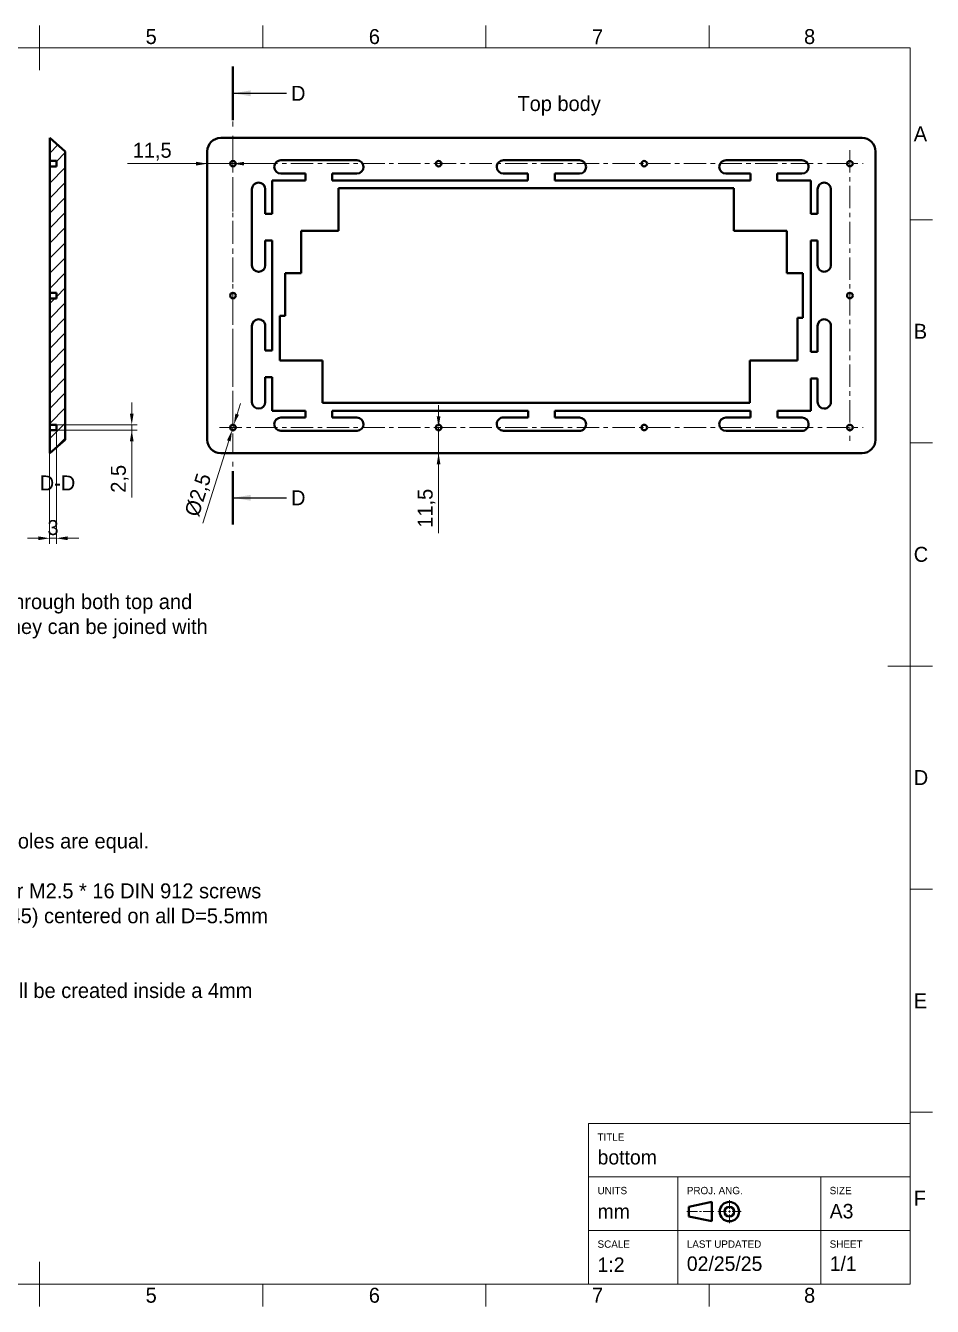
# Model space of a CAD drawing. Header units: millimetres. Extents: x 15 to 415, y 5 to 292.
# Drawn here: x 211.9 to 415, y 5 to 292 of the extents above; entities that cross this region are included whole.
import ezdxf

# ---------------------------------------------------------------- set-up
doc = ezdxf.new("R2010")
doc.units = ezdxf.units.MM
doc.linetypes.add('CenterLine', pattern=[8, 5, -1, 1, -1])
doc.linetypes.add('SectionLineISO', pattern=[13.758333, 4.233333, -2.116667, 1.058333, -2.116667, 4.233333])
for name, color, linetype in [('Annotations', 7, 'Continuous'), ('Border', 7, 'Continuous'), ('Geometries', 7, 'Continuous')]:
    doc.layers.add(name, color=color, linetype=linetype)
doc.styles.add('Shapr0', font='txt', dxfattribs={"height": 3.3495})
doc.styles.add('Shapr10', font='txt', dxfattribs={"height": 3.3495})
doc.styles.add('Shapr11', font='txt', dxfattribs={"height": 3.3495})
doc.styles.add('Shapr12', font='txt', dxfattribs={"height": 3.3495})
doc.styles.add('Shapr13', font='txt', dxfattribs={"height": 3.3495})
doc.styles.add('Shapr14', font='txt', dxfattribs={"height": 3.3495})
doc.styles.add('Shapr15', font='txt', dxfattribs={"height": 3.3495})
doc.styles.add('Shapr16', font='txt', dxfattribs={"height": 3.3495})
doc.styles.add('Shapr17', font='txt', dxfattribs={"height": 3.3495})
doc.styles.add('Shapr18', font='txt', dxfattribs={"height": 3.3495})
doc.styles.add('Shapr4', font='txt', dxfattribs={"height": 3.3495})
doc.styles.add('Shapr5', font='txt', dxfattribs={"height": 3.3495})
doc.styles.add('Shapr6', font='txt', dxfattribs={"height": 3.3495})
doc.styles.add('Shapr7', font='txt', dxfattribs={"height": 3.3495})
doc.styles.add('Shapr8', font='txt', dxfattribs={"height": 3.3495})
doc.styles.add('Shapr9', font='txt', dxfattribs={"height": 3.3495})
doc.dimstyles.new('ISO-25', dxfattribs={"dimtxt": 2.5, "dimasz": 2.5, "dimexe": 1.25, "dimexo": 0.625, "dimtad": 1, "dimtxsty": 'Standard', "dimcen": 2.5, "dimadec": 0, "dimazin": 0, "dimtfac": 1, "dimtmove": 0, "dimatfit": 3, "dimfxl": 1, "dimarcsym": 0})

# ---------------------------------------------------------------- blocks, each defined once
blk = doc.blocks.new('*D13')
at = {"layer": 'Annotations', "color": 0, "linetype": 'Continuous', "lineweight": 15}
for p, q in [((259.26, 204.92), (260, 207.31)), ((258.51, 202.54), (258.14, 201.34)), ((257.39, 198.96), (251.6, 180.5))]:
    blk.add_line(p, q, dxfattribs=at)
at = {"layer": 'Annotations', "color": 0}
for points in [[(258.86, 205.05), (259.65, 204.8), (258.51, 202.54)], [(257.79, 198.83), (256.99, 199.08), (258.14, 201.34)]]:
    blk.add_solid(points, dxfattribs=at)
at = {"layer": 'Defpoints', "color": 0}
for p in [(258.14, 201.34), (258.51, 202.54)]:
    blk.add_point(p, dxfattribs=at)
at = {"layer": 'Annotations', "color": 0, "lineweight": 15, "insert": (250.74, 186.77), "char_height": 3.349, "attachment_point": 5, "rotation": 72.5969, "style": 'Shapr4'}
blk.add_mtext('\\A1;%%c2,5', dxfattribs=at)
blk = doc.blocks.new('*D14')
at = {"layer": 'Annotations', "color": 0, "linetype": 'Continuous', "lineweight": 15}
for p, q in [((304.39, 204.44), (304.39, 206.94)), ((304.39, 201.94), (304.39, 196.19)), ((305.01, 201.94), (305.64, 201.94)), ((304.39, 196.19), (304.39, 178.29)), ((304.39, 193.69), (304.39, 191.19))]:
    blk.add_line(p, q, dxfattribs=at)
at = {"layer": 'Annotations', "color": 0}
for points in [[(303.97, 204.44), (304.8, 204.44), (304.39, 201.94)], [(304.8, 193.69), (303.97, 193.69), (304.39, 196.19)]]:
    blk.add_solid(points, dxfattribs=at)
at = {"layer": 'Defpoints', "color": 0}
for p in [(304.39, 201.94), (304.39, 196.19), (399.27, 196.19)]:
    blk.add_point(p, dxfattribs=at)
at = {"layer": 'Annotations', "color": 0, "lineweight": 15, "insert": (301.69, 183.85), "char_height": 3.349, "attachment_point": 5, "rotation": 90, "style": 'Shapr4'}
blk.add_mtext('\\A1;11,5', dxfattribs=at)
blk = doc.blocks.new('*D15')
at = {"layer": 'Annotations', "color": 0, "linetype": 'Continuous', "lineweight": 15}
for p, q in [((252.57, 261.07), (234.67, 261.07)), ((250.07, 261.07), (247.57, 261.07)), ((258.32, 261.07), (252.57, 261.07)), ((258.32, 260.44), (258.32, 259.82)), ((260.82, 261.07), (263.32, 261.07))]:
    blk.add_line(p, q, dxfattribs=at)
at = {"layer": 'Annotations', "color": 0}
for points in [[(250.07, 260.65), (250.07, 261.48), (252.57, 261.07)], [(260.82, 261.48), (260.82, 260.65), (258.32, 261.07)]]:
    blk.add_solid(points, dxfattribs=at)
at = {"layer": 'Defpoints', "color": 0}
for p in [(252.57, 261.07), (258.32, 261.07), (252.57, 199.19)]:
    blk.add_point(p, dxfattribs=at)
at = {"layer": 'Annotations', "color": 0, "lineweight": 15, "insert": (240.23, 263.76), "char_height": 3.349, "attachment_point": 5, "rotation": 0, "style": 'Shapr4'}
blk.add_mtext('\\A1;11,5', dxfattribs=at)
blk = doc.blocks.new('*D16')
at = {"layer": 'Annotations', "color": 0, "linetype": 'Continuous', "lineweight": 15}
for p, q in [((235.65, 205.07), (235.65, 207.57)), ((217.89, 202.57), (236.9, 202.57)), ((217.89, 201.32), (236.9, 201.32)), ((235.65, 202.57), (235.65, 201.32)), ((235.65, 201.32), (235.65, 186.24)), ((235.65, 198.82), (235.65, 196.32))]:
    blk.add_line(p, q, dxfattribs=at)
at = {"layer": 'Annotations', "color": 0}
for points in [[(235.23, 205.07), (236.07, 205.07), (235.65, 202.57)], [(236.07, 198.82), (235.23, 198.82), (235.65, 201.32)]]:
    blk.add_solid(points, dxfattribs=at)
at = {"layer": 'Defpoints', "color": 0}
for p in [(217.26, 202.57), (217.26, 201.32), (235.65, 201.32)]:
    blk.add_point(p, dxfattribs=at)
at = {"layer": 'Annotations', "color": 0, "lineweight": 15, "insert": (232.96, 190.45), "char_height": 3.349, "attachment_point": 5, "rotation": 90, "style": 'Shapr5'}
blk.add_mtext('\\A1;2,5', dxfattribs=at)
blk = doc.blocks.new('*D17')
at = {"layer": 'Annotations', "color": 0, "linetype": 'Continuous', "lineweight": 15}
for p, q in [((217.26, 201.94), (217.26, 175.87)), ((218.76, 201.94), (218.76, 175.87)), ((214.76, 177.12), (212.26, 177.12)), ((218.76, 177.12), (217.26, 177.12)), ((221.26, 177.12), (223.76, 177.12))]:
    blk.add_line(p, q, dxfattribs=at)
at = {"layer": 'Annotations', "color": 0}
for points in [[(214.76, 176.7), (214.76, 177.54), (217.26, 177.12)], [(221.26, 177.54), (221.26, 176.7), (218.76, 177.12)]]:
    blk.add_solid(points, dxfattribs=at)
at = {"layer": 'Defpoints', "color": 0}
for p in [(217.26, 202.57), (218.76, 202.57), (217.26, 177.12)]:
    blk.add_point(p, dxfattribs=at)
at = {"layer": 'Annotations', "color": 0, "lineweight": 15, "insert": (218.01, 179.5), "char_height": 3.349, "attachment_point": 5, "style": 'Shapr5'}
blk.add_mtext('\\A1;3', dxfattribs=at)
blk = doc.blocks.new('*U20')
at = {"layer": 'Border', "linetype": 'Continuous', "lineweight": 15}
for p, q in [((410, 46), (338, 46)), ((338, 10), (338, 46)), ((410, 10), (410, 46)), ((410, 34), (338, 34)), ((358, 10), (358, 34)), ((390, 10), (390, 34)), ((369.53, 26.88), (369.53, 28.83)), ((360, 26.23), (362.38, 26.23)), ((362.82, 26.23), (363.25, 26.23)), ((366.07, 26.23), (363.68, 26.23)), ((368.88, 26.23), (366.93, 26.23)), ((369.32, 26.23), (369.75, 26.23)), ((369.53, 26.02), (369.53, 26.45)), ((370.18, 26.23), (372.13, 26.23)), ((369.53, 25.58), (369.53, 23.63)), ((410, 22), (338, 22)), ((410, 10), (338, 10))]:
    blk.add_line(p, q, dxfattribs=at)
at = {"layer": 'Border', "linetype": 'Continuous', "lineweight": 40}
for p, q in [((360.43, 27.32), (365.63, 28.4)), ((360.43, 27.32), (360.43, 25.15)), ((365.63, 28.4), (365.63, 24.07)), ((360.43, 25.15), (365.63, 24.07))]:
    blk.add_line(p, q, dxfattribs=at)
for radius in [2.17, 1.08]:
    blk.add_circle((369.53, 26.23), radius, dxfattribs=at)
blk = doc.blocks.new('*U19')
at = {"layer": 'Annotations', "linetype": 'Continuous', "lineweight": 40}
for p, q in [((258.32, 282.83), (258.32, 270.83)), ((258.32, 192.19), (258.32, 180.19))]:
    blk.add_line(p, q, dxfattribs=at)
at = {"layer": 'Annotations', "linetype": 'SectionLineISO', "lineweight": 15, "flags": 128}
blk.add_lwpolyline([(258.32, 276.83), (258.32, 186.19)], dxfattribs=at)
at = {"layer": 'Annotations', "linetype": 'Continuous', "lineweight": -3, "char_height": 3.35, "width": 500, "attachment_point": 4, "style": 'Shapr4'}
for insert in [(271.33, 276.83), (271.33, 186.19)]:
    blk.add_mtext('D', dxfattribs=dict(at, insert=insert))
at = {"layer": 'Annotations', "linetype": 'Continuous', "lineweight": 15}
for points in [[(258.32, 276.83), (270.32, 276.83)], [(258.32, 186.19), (270.32, 186.19)]]:
    blk.add_leader(points, dimstyle='ISO-25', override={"dimasz": 4}, dxfattribs=at)

msp = doc.modelspace()

# ---------------------------------------------------------------- hatches: boundary and pattern name
at = {"layer": 'Geometries', "linetype": 'Continuous', "lineweight": 15}
h = msp.add_hatch(dxfattribs=at)
h.set_pattern_fill('ANSI31', color=256, scale=0.75, style=0)
h.set_pattern_definition([(45, (219.0127, 231.5077), (-1.6838, 1.6838), [])])
h.paths.add_polyline_path([(217.2627, 266.8259), (220.7627, 263.8259), (220.7627, 199.1894), (217.2627, 196.1894), (217.2627, 201.3154), (218.7627, 201.3154), (218.7627, 202.5654), (217.2627, 202.5654), (217.2627, 230.8792), (218.7627, 230.8792), (218.7627, 232.1292), (217.2627, 232.1292), (217.2627, 260.4429), (218.7627, 260.4429), (218.7627, 261.6929), (217.2627, 261.6929)], flags=0)

# ---------------------------------------------------------------- linework, layer by layer
at = {"layer": 'Annotations', "linetype": 'CenterLine', "lineweight": 15}
for p, q in [((258.3224, 264.0679), (258.3224, 198.9404)), ((396.5199, 264.0679), (396.5199, 198.9404)), ((255.3224, 261.0679), (399.5199, 261.0679)), ((255.3224, 201.9404), (399.5199, 201.9404))]:
    msp.add_line(p, q, dxfattribs=at)
at = {"layer": 'Border', "linetype": 'Continuous', "lineweight": 15}
for p, q in [((215, 282), (215, 292)), ((265, 287), (265, 292)), ((315, 287), (315, 292)), ((365, 287), (365, 292)), ((410, 287), (20, 287)), ((410, 10), (410, 287)), ((410, 248.5), (415, 248.5)), ((410, 198.5), (415, 198.5)), ((405, 148.5), (415, 148.5)), ((410, 98.5), (415, 98.5)), ((410, 48.5), (415, 48.5)), ((215, 15), (215, 5)), ((20, 10), (410, 10)), ((265, 10), (265, 5)), ((315, 10), (315, 5)), ((365, 10), (365, 5))]:
    msp.add_line(p, q, dxfattribs=at)
at = {"layer": 'Geometries', "linetype": 'Continuous', "lineweight": 40}
for p, q in [((220.7627, 263.8259), (217.2627, 266.8259)), ((217.2627, 266.8259), (217.2627, 261.6929)), ((255.5718, 266.8259), (399.2693, 266.826)), ((218.7627, 261.6929), (217.2627, 261.6929)), ((217.2627, 261.6929), (217.2627, 260.4429)), ((218.7627, 261.6929), (218.7627, 260.4429)), ((220.7627, 263.8259), (220.7627, 199.1894)), ((252.5718, 199.1894), (252.5718, 263.8259)), ((269.0723, 261.8259), (286.0908, 261.8259)), ((318.921, 261.8259), (335.9396, 261.8259)), ((368.7698, 261.8259), (385.7883, 261.8259)), ((402.2693, 263.826), (402.2693, 199.1895)), ((217.2627, 260.4429), (218.7627, 260.4429)), ((217.2627, 260.4429), (217.2627, 232.1292)), ((274.5468, 258.8259), (269.0397, 258.8259)), ((274.5468, 257.3259), (274.5468, 258.8259)), ((280.5468, 258.8259), (280.5468, 257.3259)), ((286.0928, 258.8259), (280.5468, 258.8259)), ((287.5718, 260.3448), (287.5718, 260.3259)), ((324.3956, 258.8259), (318.8884, 258.8259)), ((324.3956, 257.3259), (324.3956, 258.8259)), ((330.3956, 258.8259), (330.3956, 257.3259)), ((335.9415, 258.8259), (330.3956, 258.8259)), ((374.2443, 258.8259), (368.7372, 258.8259)), ((374.2443, 257.3259), (374.2443, 258.8259)), ((380.2443, 258.8259), (380.2443, 257.3259)), ((385.7903, 258.8259), (380.2443, 258.8259)), ((267.0718, 257.3259), (274.5468, 257.3259)), ((267.0718, 249.8217), (267.0718, 257.3259)), ((280.5468, 257.3259), (324.3956, 257.3259)), ((370.5098, 255.5578), (281.9283, 255.5578)), ((281.9283, 255.5578), (281.9283, 246.0295)), ((330.3956, 257.3259), (374.2443, 257.3259)), ((370.5098, 246.0342), (370.5098, 255.5578)), ((380.2443, 257.3259), (387.7693, 257.3259)), ((387.7693, 257.3259), (387.7693, 249.8153)), ((262.5718, 238.2791), (262.5718, 255.3259)), ((265.5718, 255.3256), (265.5718, 249.8217)), ((389.2693, 249.8153), (389.2693, 255.3265)), ((392.2693, 255.3245), (392.2693, 238.3259)), ((265.5718, 249.8217), (267.0718, 249.8217)), ((387.7693, 249.8153), (389.2693, 249.8153)), ((273.5945, 246.0295), (281.9283, 246.0295)), ((273.5945, 236.5082), (273.5945, 246.0295)), ((370.5098, 246.0342), (382.416, 246.0342)), ((382.416, 246.0342), (382.416, 236.5096)), ((265.5718, 243.8217), (265.5718, 238.2835)), ((267.0718, 243.8217), (265.5718, 243.8217)), ((267.0718, 219.1974), (267.0718, 243.8217)), ((387.7693, 243.8153), (387.7693, 218.9264)), ((389.2693, 243.8153), (387.7693, 243.8153)), ((389.2693, 238.3124), (389.2693, 243.8153)), ((264.1142, 236.8259), (264.0718, 236.8259)), ((270.0226, 236.5082), (273.5945, 236.5082)), ((270.0226, 226.9834), (270.0226, 236.5082)), ((382.416, 236.5096), (385.9881, 236.5096)), ((385.9881, 236.5096), (385.9881, 226.5096)), ((218.7627, 232.1292), (217.2627, 232.1292)), ((217.2627, 232.1292), (217.2627, 230.8792)), ((217.2627, 230.8792), (218.7627, 230.8792)), ((217.2627, 230.8792), (217.2627, 202.5654)), ((218.7627, 232.1292), (218.7627, 230.8792)), ((268.8318, 216.9834), (268.8318, 226.9834)), ((268.8318, 226.9834), (270.0226, 226.9834)), ((262.5718, 207.6003), (262.5718, 224.6988)), ((265.5718, 224.698), (265.5718, 219.1974)), ((385.9881, 226.5096), (384.7976, 226.5096)), ((384.7976, 226.5096), (384.7976, 216.982)), ((389.2693, 218.9264), (389.2693, 224.6982)), ((392.2693, 224.6974), (392.2693, 207.6819)), ((265.5718, 219.1974), (267.0718, 219.1974)), ((387.7693, 218.9264), (389.2693, 218.9264)), ((278.3554, 216.9834), (268.8318, 216.9834)), ((278.3554, 207.4639), (278.3554, 216.9834)), ((374.0843, 216.982), (374.0843, 207.4639)), ((384.7976, 216.982), (374.0843, 216.982)), ((265.5718, 213.1974), (265.5718, 207.6091)), ((267.0718, 213.1974), (265.5718, 213.1974)), ((267.0718, 205.6894), (267.0718, 213.1974)), ((387.7693, 212.9264), (387.7693, 205.6894)), ((389.2693, 212.9264), (387.7693, 212.9264)), ((389.2693, 207.6812), (389.2693, 212.9264)), ((374.0843, 207.4639), (278.3554, 207.4639)), ((264.1522, 206.1894), (264.0869, 206.1894)), ((274.5804, 205.6894), (267.0718, 205.6894)), ((269.0719, 204.1894), (274.5804, 204.1894)), ((274.5804, 204.1894), (274.5804, 205.6894)), ((324.4292, 205.6894), (280.5804, 205.6894)), ((280.5804, 205.6894), (280.5804, 204.1894)), ((280.5804, 204.1894), (286.1066, 204.1894)), ((318.9127, 204.1894), (324.4292, 204.1894)), ((324.4292, 204.1894), (324.4292, 205.6894)), ((330.4292, 205.6894), (330.4292, 204.1894)), ((374.2779, 205.6894), (330.4292, 205.6894)), ((330.4292, 204.1894), (335.9153, 204.1894)), ((335.9153, 204.1894), (335.918, 204.1894)), ((368.768, 204.1894), (374.2779, 204.1894)), ((374.2779, 204.1894), (374.2779, 205.6894)), ((387.7693, 205.6894), (380.2779, 205.6894)), ((380.2779, 205.6894), (380.2779, 204.1894)), ((380.2779, 204.1894), (385.813, 204.1894)), ((217.2627, 202.5654), (217.2627, 201.3154)), ((218.7627, 202.5654), (217.2627, 202.5654)), ((217.2627, 201.3154), (218.7627, 201.3154)), ((217.2627, 201.3154), (217.2627, 196.1894)), ((218.7627, 202.5654), (218.7627, 201.3154)), ((286.1102, 201.1894), (269.0605, 201.1894)), ((287.5718, 202.7242), (287.5718, 202.6894)), ((318.9119, 201.1894), (335.9142, 201.1894)), ((367.2693, 202.6894), (367.2693, 202.6901)), ((385.7685, 201.1894), (368.7693, 201.1894)), ((217.2627, 196.1894), (220.7627, 199.1894)), ((399.2693, 196.1895), (255.5718, 196.1894))]:
    msp.add_line(p, q, dxfattribs=at)
for centre in [(258.3224, 261.0679), (304.3882, 261.0679), (350.454, 261.0679), (396.5199, 261.0679), (258.3224, 231.5042), (396.5199, 231.5042), (258.3224, 201.9404), (304.3882, 201.9404), (350.454, 201.9404), (396.5199, 201.9404)]:
    msp.add_circle(centre, 0.625, dxfattribs=at)
for centre, radius, start, end in [((255.5718, 263.8259), 3, 90.000005, 180.000005), ((399.2693, 263.826), 3, 0.000005, 90.000005), ((269.072, 260.3257), 1.5002, 89.989906, 179.991588), ((286.0804, 260.3344), 1.4915, 0.401682, 89.598318), ((318.9208, 260.3257), 1.5002, 89.989906, 179.991588), ((335.9291, 260.3344), 1.4915, 359.589977, 89.598318), ((368.7695, 260.3257), 1.5002, 89.989906, 179.991588), ((385.7779, 260.3344), 1.4915, 359.589977, 89.598318), ((269.0722, 260.3259), 1.5004, 179.998318, 268.75813), ((286.0717, 260.3259), 1.5001, 270.804527, 0), ((318.9209, 260.3259), 1.5004, 179.998318, 268.75813), ((335.9204, 260.3259), 1.5001, 270.804527, 359.917957), ((368.7697, 260.3259), 1.5004, 179.998318, 268.75813), ((385.7692, 260.3259), 1.5001, 270.804527, 359.917957), ((264.0718, 255.3259), 1.5, 89.997367, 180), ((264.0716, 255.3256), 1.5003, 0, 89.986834), ((390.7693, 255.3245), 1.5, 0, 179.9247), ((264.0718, 238.3266), 1.5008, 181.812251, 270), ((264.0908, 238.3069), 1.4812, 270.903148, 359.09686), ((390.7693, 238.3259), 1.5001, 180.517197, 270.000457), ((390.7693, 238.3259), 1.5, 270.001492, 0.001167), ((264.0718, 224.6894), 1.5, 90.036704, 179.640251), ((264.0757, 224.6933), 1.4962, 0.179757, 90.183477), ((390.7693, 224.6894), 1.5, 90.034212, 179.664685), ((390.7729, 224.693), 1.4964, 0.167559, 90.171022), ((264.0869, 207.7084), 1.5189, 184.08115, 270), ((264.1161, 207.6451), 1.4561, 271.418859, 358.581141), ((390.7693, 207.6895), 1.5, 180.317597, 269.967595), ((390.7727, 207.6861), 1.4966, 269.83801, 359.841292), ((269.0719, 202.6894), 1.5, 89.999377, 179.998962), ((286.0874, 202.7051), 1.4845, 0.739709, 89.260291), ((318.9171, 202.693), 1.4965, 90.165842, 180.169272), ((335.918, 202.6868), 1.5026, 0.125085, 90), ((368.7687, 202.6901), 1.4993, 90.025514, 180), ((385.7687, 202.6894), 1.5007, 359.9969, 88.307141), ((269.0719, 202.6894), 1.5, 179.999792, 269.563648), ((286.0713, 202.6894), 1.5005, 271.4834, 0), ((318.9206, 202.6894), 1.5, 180.033862, 269.668118), ((335.9206, 202.6894), 1.5, 269.75498, 0.025012), ((368.7693, 202.6894), 1.5, 180.000001, 270), ((385.769, 202.6898), 1.5003, 269.981344, 359.98446), ((255.5718, 199.1894), 3, 180.000005, 270.000005), ((399.2693, 199.1895), 3, 270.000005, 0.000005)]:
    msp.add_arc(centre, radius, start, end, dxfattribs=at)

# ---------------------------------------------------------------- block references
for name in ['*U19', '*U20']:
    msp.add_blockref(name, (0, 0))

# ---------------------------------------------------------------- texts
at = {"layer": 'Annotations', "linetype": 'Continuous', "lineweight": 15, "char_height": 2.512125, "width": 84.66672, "attachment_point": 1}
for s, insert in [('{\\fSF-Mono-Regular-Extended.ttf|b0|i0|c0|p0;\\H1.333333x;Top body}', (322.0483, 276.2087)), ('{\\fSF-Mono-Regular-Extended.ttf|b0|i0|c0|p0;\\H1.333333x;Thread should go through both top and bottom bodies so they can be joined with screws.}', (171.7438, 164.603)), ('{\\fSF-Mono-Regular-Extended.ttf|b0|i0|c0|p0;\\H1.333333x;All screw holes are equal.\\P\\PThreads for M2.5 * 16 DIN 912 screws (pitch = 0.45) centered on all D=5.5mm holes\\P\\PThreads will be created inside a 4mm deep hole.}', (188.4885, 110.9558))]:
    msp.add_mtext(s, dxfattribs=dict(at, insert=insert))
at = {"layer": 'Annotations', "linetype": 'Continuous', "lineweight": 40, "insert": (219.0127, 191.1894), "char_height": 3.3495, "width": 1000, "attachment_point": 2, "style": 'Shapr5'}
msp.add_mtext('D-D', dxfattribs=at)
at = {"layer": 'Border', "linetype": 'Continuous', "lineweight": 15, "char_height": 3.3495, "width": 3.3495, "style": 'Shapr0'}
for s, insert, attachment_point in [('5', (240, 287.8252), 8), ('6', (290, 287.8252), 8), ('7', (340, 287.8252), 8), ('8', (387.5, 287.8252), 8), ('A', (410.8252, 267.75), 4), ('B', (410.8252, 223.5), 4), ('C', (410.8252, 173.5), 4), ('D', (410.8252, 123.5), 4), ('E', (410.8252, 73.5), 4), ('F', (410.8252, 29.25), 4), ('5', (240, 9.1747), 2), ('6', (290, 9.1747), 2), ('7', (340, 9.1747), 2), ('8', (387.5, 9.1747), 2)]:
    msp.add_mtext(s, dxfattribs=dict(at, insert=insert, attachment_point=attachment_point))
at = {"layer": 'Border', "linetype": 'Continuous', "lineweight": 15, "attachment_point": 1}
for s, insert, char_height, style in [('TITLE', (340, 43.75), 1.65, 'Shapr6'), ('bottom', (340, 40.0521), 3.25, 'Shapr7'), ('UNITS', (340, 31.7828), 1.65, 'Shapr8'), ('PROJ. ANG.', (360, 31.7828), 1.65, 'Shapr11'), ('SIZE', (392, 31.7828), 1.65, 'Shapr12'), ('mm', (340, 27.9), 3.25, 'Shapr9'), ('A3', (392, 27.9645), 3.25, 'Shapr13'), ('SCALE', (340, 19.7828), 1.65, 'Shapr10'), ('LAST UPDATED', (360, 19.7828), 1.65, 'Shapr15'), ('SHEET', (392, 19.7828), 1.65, 'Shapr17'), ('1:2', (340, 15.9645), 3.25, 'Shapr14'), ('02/25/25', (360, 16.2043), 3.25, 'Shapr16'), ('1/1', (392, 16.2043), 3.25, 'Shapr18')]:
    msp.add_mtext(s, dxfattribs=dict(at, insert=insert, char_height=char_height, style=style))

# ---------------------------------------------------------------- dimensions: what is measured, and where the dimension line sits
at = {"layer": 'Annotations', "linetype": 'Continuous', "lineweight": 15}
for base, p1, p2, angle, override, picture, middle in [((252.5718, 261.0679), (258.3224, 261.0679), (252.5718, 199.1894), 180.000005, {"dimscale": 1, "dimgap": 0.7, "dimdec": 2, "dimlfac": 2, "dimrnd": 0.01, "dimzin": 8, "dimdsep": 44, "dimtxsty": 'Shapr4', "dimse1": 0, "dimse2": 1, "dimadec": 2, "dimtol": 0, "dimlim": 0, "dimtp": 0, "dimtm": 0, "dimtfac": 0.6, "dimtdec": 8, "dimfrac": 2, "dimtolj": 1, "dimlwd": 15, "dimlwe": 15}, '*D15', (240.2348, 261.0679)), ((235.6493, 201.3154), (217.2627, 202.5654), (217.2627, 201.3154), 90, {"dimscale": 1, "dimgap": 0.7, "dimdec": 2, "dimlfac": 2, "dimrnd": 0.01, "dimzin": 8, "dimdsep": 44, "dimtxsty": 'Shapr5', "dimse1": 0, "dimse2": 0, "dimadec": 2, "dimtol": 0, "dimlim": 0, "dimtp": 0, "dimtm": 0, "dimtfac": 0.6, "dimtdec": 8, "dimfrac": 2, "dimtolj": 1, "dimlwd": 15, "dimlwe": 15}, '*D16', (235.6493, 190.4489)), ((304.3882, 196.1894), (304.3882, 201.9404), (399.2693, 196.1895), 270.000005, {"dimscale": 1, "dimgap": 0.7, "dimdec": 2, "dimlfac": 2, "dimrnd": 0.01, "dimzin": 8, "dimdsep": 44, "dimtxsty": 'Shapr4', "dimse1": 0, "dimse2": 1, "dimadec": 2, "dimtol": 0, "dimlim": 0, "dimtp": 0, "dimtm": 0, "dimtfac": 0.6, "dimtdec": 8, "dimfrac": 2, "dimtolj": 1, "dimlwd": 15, "dimlwe": 15}, '*D14', (304.3882, 183.8525))]:
    dim = msp.add_linear_dim(base=base, p1=p1, p2=p2, angle=angle, dimstyle='ISO-25', override=override, dxfattribs=at)
    dim.commit()
    dim.dimension.update_dxf_attribs({"geometry": picture, "text_midpoint": middle, "dimtype": 160})
dim = msp.add_diameter_dim_2p(p1=(258.5093, 202.5368), p2=(258.1354, 201.344), dimstyle='ISO-25', override={"dimscale": 1, "dimgap": 0.7, "dimdec": 2, "dimlfac": 2, "dimrnd": 0.01, "dimzin": 8, "dimdsep": 44, "dimtxsty": 'Shapr4', "dimcen": 2.5, "dimadec": 2, "dimtol": 0, "dimlim": 0, "dimtp": 0, "dimtm": 0, "dimtfac": 0.6, "dimtdec": 8, "dimtofl": 1, "dimfrac": 2, "dimtolj": 1, "dimlwd": 15, "dimlwe": 15}, dxfattribs=at)
dim.commit()
dim.dimension.update_dxf_attribs({"geometry": '*D13', "text_midpoint": (253.3132, 185.9593), "dimtype": 163})
dim = msp.add_linear_dim(base=(217.2627, 177.1205), p1=(218.7627, 202.5654), p2=(217.2627, 202.5654), dimstyle='ISO-25', override={"dimscale": 1, "dimgap": 0.7, "dimdec": 2, "dimlfac": 2, "dimrnd": 0.01, "dimzin": 8, "dimdsep": 44, "dimtxsty": 'Shapr5', "dimse1": 0, "dimse2": 0, "dimadec": 2, "dimtol": 0, "dimlim": 0, "dimtp": 0, "dimtm": 0, "dimtfac": 0.6, "dimtdec": 8, "dimfrac": 2, "dimtolj": 1, "dimlwd": 15, "dimlwe": 15}, dxfattribs=at)
dim.commit()
dim.dimension.update_dxf_attribs({"geometry": '*D17', "text_midpoint": (218.0127, 177.1205), "dimtype": 160})

doc.saveas('drawing.dxf')
